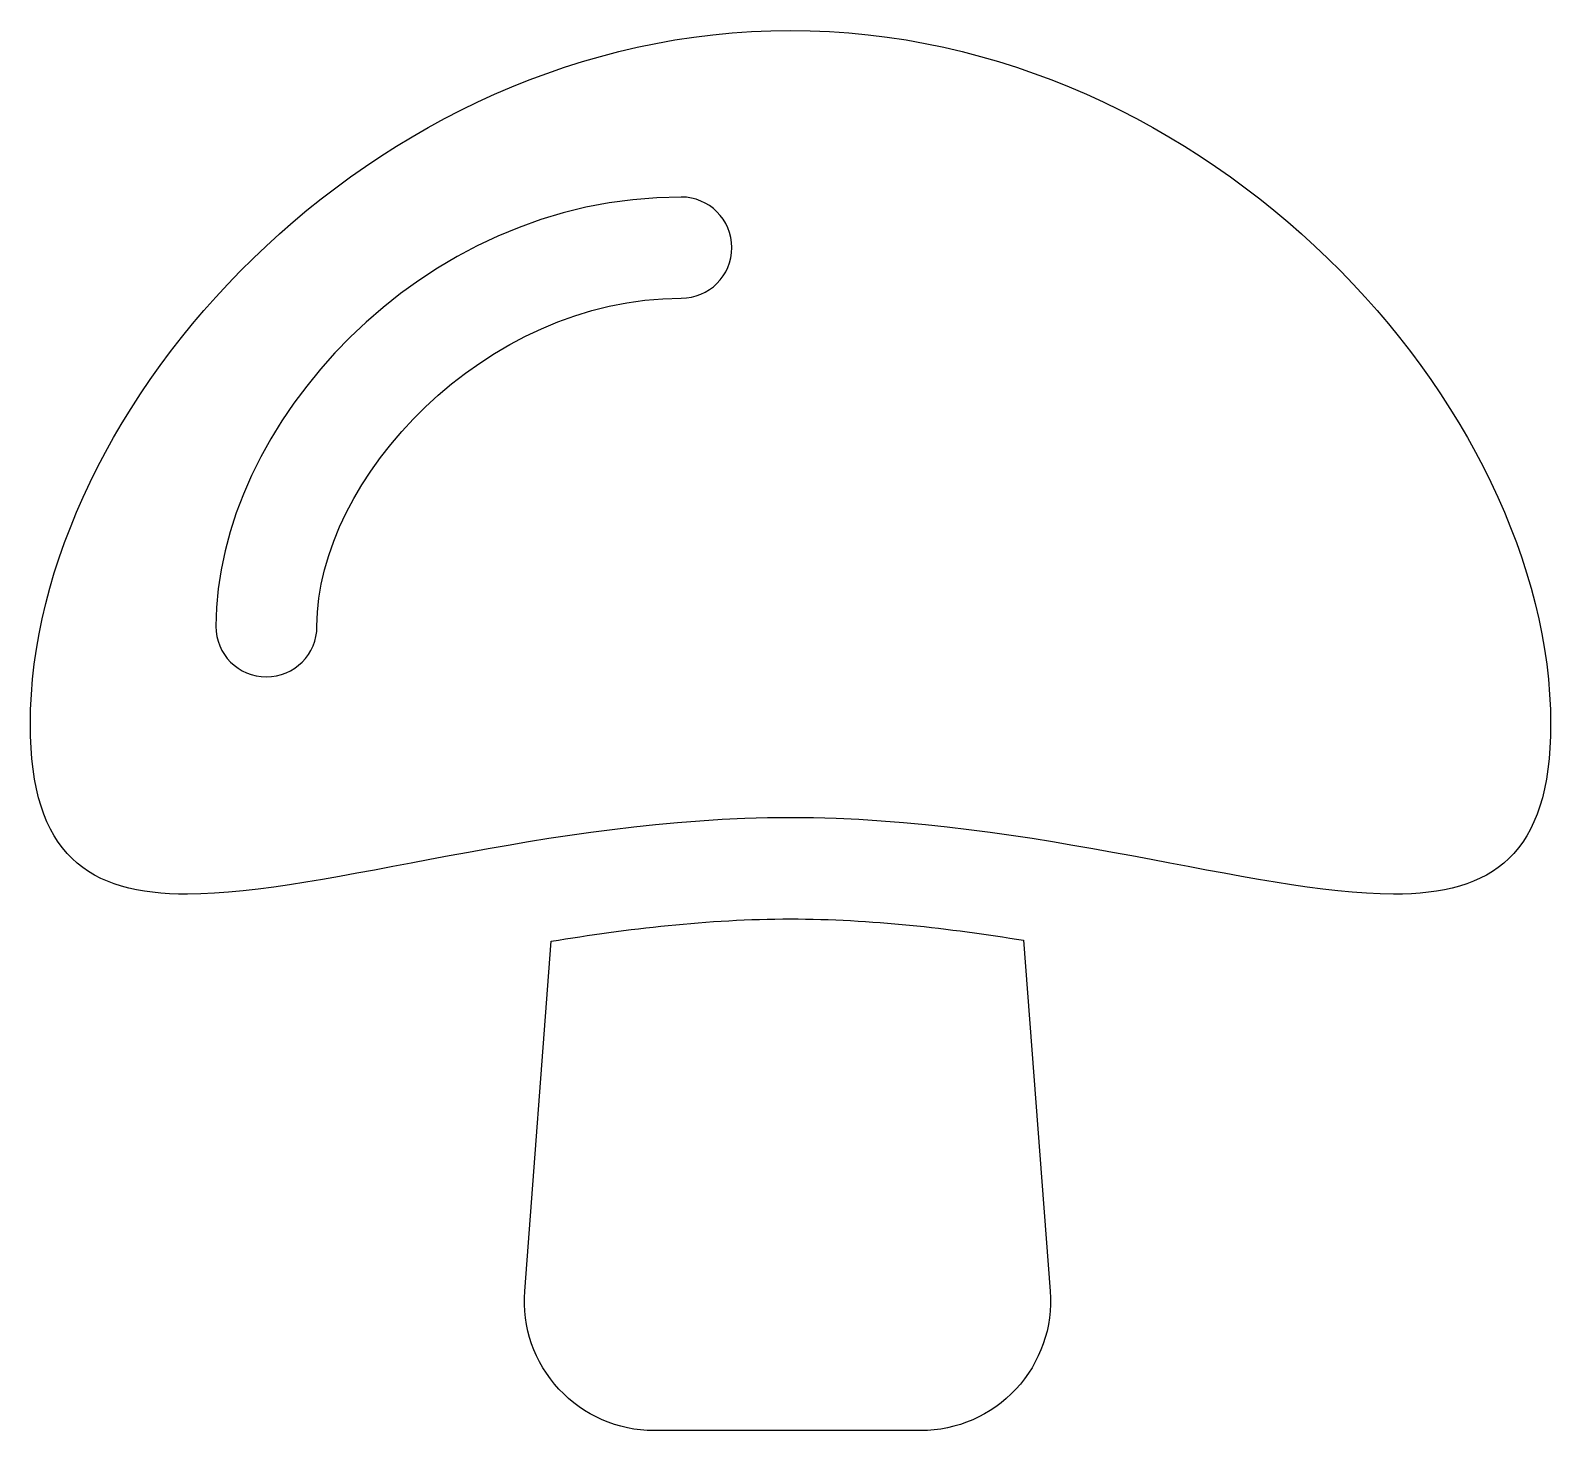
# Model space of a CAD drawing. Header units: centimetres. Extents: x -6.5 to 6.6, y -6.1 to 6.
import ezdxf

# ---------------------------------------------------------------- set-up
doc = ezdxf.new("R2010")
doc.units = ezdxf.units.CM
doc.header["$MEASUREMENT"] = 0
doc.layers.add('Layer 1', color=7, linetype='Continuous')

msp = doc.modelspace()

# ---------------------------------------------------------------- linework, layer by layer
at = {"layer": 'Layer 1'}
for points, knots in [([(0.06138, 6.02932), (-3.56759, 6.02932), (-6.50875, 2.77035), (-6.50875, 0.03043), (-6.50875, 0.03043), (-6.50875, -1.10648), (-6.00244, -1.43885), (-5.15054, -1.43885), (-5.15054, -1.43885), (-3.94952, -1.43885), (-2.06156, -0.77795), (0.06138, -0.77795), (0.06138, -0.77795), (2.18437, -0.77795), (4.07193, -1.43885), (5.27288, -1.43885), (5.27288, -1.43885), (6.12481, -1.43885), (6.63154, -1.10606), (6.63154, 0.03043), (6.63154, 0.03043), (6.63154, 2.77035), (3.68999, 6.02932), (0.06138, 6.02932)], [0, 0, 0, 0, 0.14285714, 0.14285714, 0.14285714, 0.14285714, 0.28571429, 0.28571429, 0.28571429, 0.28571429, 0.42857143, 0.42857143, 0.42857143, 0.42857143, 0.57142857, 0.57142857, 0.57142857, 0.57142857, 0.71428571, 0.71428571, 0.71428571, 0.71428571, 1, 1, 1, 1]), ([(-0.88366, 3.71367), (-2.57895, 3.71367), (-4.03159, 2.15424), (-4.03159, 0.87763), (-4.03159, 0.87763), (-4.03159, 0.6358), (-4.22725, 0.44014), (-4.46908, 0.44014), (-4.46908, 0.44014), (-4.71088, 0.44014), (-4.90657, 0.63583), (-4.90657, 0.87763), (-4.90657, 0.87763), (-4.90657, 2.59388), (-3.14931, 4.58865), (-0.88366, 4.58865), (-0.88366, 4.58865), (-0.64183, 4.58865), (-0.44614, 4.39296), (-0.44614, 4.15116), (-0.44614, 4.15116), (-0.44614, 3.90936), (-0.64185, 3.71367), (-0.88366, 3.71367)], [0, 0, 0, 0, 0.14285714, 0.14285714, 0.14285714, 0.14285714, 0.28571429, 0.28571429, 0.28571429, 0.28571429, 0.42857143, 0.42857143, 0.42857143, 0.42857143, 0.57142857, 0.57142857, 0.57142857, 0.57142857, 0.71428571, 0.71428571, 0.71428571, 0.71428571, 1, 1, 1, 1]), ([(0.06138, -1.65293), (-0.65707, -1.65293), (-1.34985, -1.73852), (-2.00705, -1.8452), (-2.00705, -1.8452), (-2.00705, -1.8452), (-2.23591, -4.87135), (-2.23591, -4.87135), (-2.23591, -4.87135), (-2.25941, -5.18239), (-2.15212, -5.48921), (-1.93981, -5.71773), (-1.93981, -5.71773), (-1.72788, -5.94675), (-1.43012, -6.07658), (-1.1178, -6.07658), (-1.1178, -6.07658), (-1.1178, -6.07658), (1.18801, -6.07658), (1.18801, -6.07658), (1.18801, -6.07658), (1.50032, -6.07658), (1.79809, -5.94675), (2.01002, -5.71773), (2.01002, -5.71773), (2.22235, -5.48918), (2.32958, -5.1824), (2.30609, -4.87135), (2.30609, -4.87135), (2.30609, -4.87135), (2.07656, -1.83674), (2.07656, -1.83674), (2.07656, -1.83674), (1.43494, -1.73424), (0.76028, -1.65293), (0.06138, -1.65293)], [0, 0, 0, 0, 0.1, 0.1, 0.1, 0.1, 0.2, 0.2, 0.2, 0.2, 0.3, 0.3, 0.3, 0.3, 0.4, 0.4, 0.4, 0.4, 0.5, 0.5, 0.5, 0.5, 0.6, 0.6, 0.6, 0.6, 0.7, 0.7, 0.7, 0.7, 0.8, 0.8, 0.8, 0.8, 1, 1, 1, 1])]:
    msp.add_open_spline(points, degree=3, knots=knots, dxfattribs=at)

doc.saveas('drawing.dxf')
